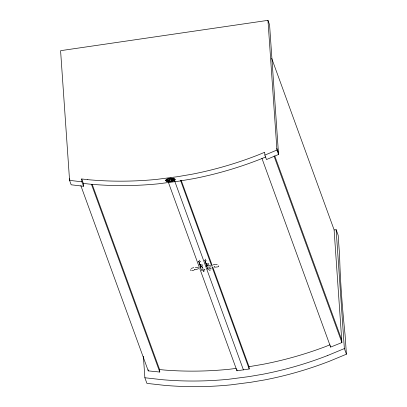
<?xml version="1.0" encoding="UTF-8"?>
<svg xmlns="http://www.w3.org/2000/svg" width="407" height="407" viewBox="0 0 407 407"><rect width="100%" height="100%" fill="white"/><g stroke="black" fill="none" stroke-linecap="round" stroke-linejoin="round"><path stroke-width="0.61" d="M202.391 267.282L202.427 267.582L202.391 267.236M200.737 264.855L200.849 264.784M206.797 263.899L206.944 265.079M208.063 265.105L208.201 263.924M201.953 266.02L202.198 265.206L201.765 264.728M200.57 267.19L200.824 266.921M202.126 264.794L202.03 265.059M200.626 264.962L200.824 266.107M210.887 269.18L210.989 268.218L210.602 268.518M202.951 268.864L202.722 268.915M208.155 264.036L208.298 263.655L207.891 263.7M204.146 271.204L203.724 271.418M210.271 270.182L209.32 270.309M172.548 179.904C174.959 179.446 172.39 180.398 171.316 179.609M204.553 269.485L204.863 269.246L204.512 270.355M209.04 267.862L208.847 267.887M206.97 263.761L206.817 264.046M206.318 260.78L206.288 260.76M265.72 156.924L261.116 158.867A325.9 276.378 -20 0 1 193.671 178.648L179.156 181.125L158.282 183.827A328.49 278.576 -20 0 1 88.919 184.05L83.333 183.394L81.721 178.958L87.302 179.619M267.959 20.35L269.571 24.786L278.556 154.467L266.493 159.544L264.881 155.108L276.943 150.03L267.959 20.35L60.582 50.677L69.566 180.357L71.179 184.793L83.532 186.258L83.333 183.394M327.777 355.459L344.368 348.57L336.131 229.675L334.249 229.95M336.131 229.675L338.181 235.302L339.616 256.044A207.555 26.048 81.7 0 0 345.055 334.544L346.418 354.202L329.823 361.085A320.975 272.202 -20 0 1 264.921 379.873L250.961 382.249L230.881 384.859A323.534 274.374 -20 0 1 164.163 385.317L146.922 383.389L144.872 377.757L143.381 356.252M329.919 344.821L325.615 346.555A324.928 275.554 -20 0 1 262.586 364.387L249.033 366.687L212.719 266.916M261.92 158.308L330.632 347.09L341.905 342.562L334.096 229.792L271.688 58.333M191.137 268.371L193.874 267.653M217.765 266.865L215.232 267.175M195.426 269.765L198.83 268.615M202.691 268.966L203.068 269.597L202.996 268.925M168.742 178.419L166.738 179.141L165.751 180.016L166.036 180.81L166.651 181.105M217.252 264.596L215.232 264.626M209.351 267.094L211.004 266.829M193.839 270.273L191.804 270.513M213.263 264.82L213.787 264.728M172.716 179.192C168.396 180.026 175.921 178.566 172.934 179.538C175.066 179.848 171.769 180.326 171.026 180.316A0.697 0.361 -4.2 0 1 170.752 180.159L170.971 179.711A0.697 0.361 -4.2 0 1 171.281 179.645M210.623 265.517L209.142 265.751M199.791 268.635L236.976 370.792L249.196 369.007L249.033 366.687M236.197 368.406L229.543 369.23A327.538 277.767 -20 0 1 164.81 370.075L159.605 369.551L92.196 184.351M169.963 178.185L171.22 178.052M209.091 267.903L209.193 268.574L208.801 267.943M173.061 179.217C174.455 179.401 171.637 179.573 172.593 179.818M195.335 267.394L198.54 267.358M203.714 271.418L203.317 271.388M80.851 185.684L148.255 370.879L159.778 372.039L159.605 369.551M144.872 377.757L162.118 379.69A323.534 274.374 -20 0 0 228.831 379.238L248.911 376.623L262.876 374.242A320.975 272.202 -20 0 0 327.777 355.459M69.566 180.357L81.919 181.822L83.532 186.258M173.514 178.124L174.389 178.327M208.643 269.704L207.982 269.48L207.397 267.857M202.518 270.731L201.943 270.579M206.954 264.194L206.583 263.65L206.898 264.102M208.257 265.868L207.855 265.74L208.384 265.985M200.916 265.191L200.458 264.672L200.773 265.13M202.04 266.855L202.34 267.14L202.091 266.88M276.826 148.382L278.444 152.813M276.943 150.03L278.556 154.467M274.745 155.861L341.717 339.865M344.368 348.57L346.418 354.202M274.064 156.166L341.905 342.562M181.191 180.291L212.286 265.72M180.484 180.22L211.579 265.654M212.011 266.844L249.196 369.007M174.7 181.09L243.411 369.877M168.264 182.01L199.359 267.44M91.499 184.452L159.778 372.039M69.449 178.704L69.856 179.813M207.026 266.331L204.797 260.073L206.827 266.259M207.428 267.47L207.835 268.605M200.9 267.353L198.672 261.096L200.707 267.282M201.272 268.879L201.841 270.477M200.346 267.796L200.656 268.706M205.423 259.152L205.571 260.058M199.298 260.175L199.45 261.085M330.545 345.848L330.632 347.09M264.881 155.108L264.682 152.249L259.503 154.436A325.9 276.378 -20 0 1 192.058 174.211L177.544 176.694L156.67 179.395A328.49 278.576 -20 0 1 87.307 179.614M236.889 369.561L236.976 370.792M148.179 369.739L148.255 370.879M81.721 178.958L81.919 181.822M206.644 266.28L206.934 265.898L206.644 266.28M169.943 179.716L169.348 180.901L167.898 181.1A0.677 0.346 -4.2 0 1 167.648 180.947L167.669 180.657A0.804 0.417 -4.2 0 1 167.984 180.474C170.65 180.581 168.33 179.98 167.709 180.896A0.758 0.392 -4.2 0 0 168.035 181.059L168.172 181.079A1.246 0.646 -4.2 0 0 168.722 181.064L168.869 181.039A1.119 0.58 -4.2 0 0 169.251 180.906C170.803 178.52 168.671 181.14 169.943 179.716M165.797 180.398L165.781 180.82C168.442 182.651 172.98 181.919 175.346 179.808L175.361 179.385C172.7 177.554 168.162 178.286 165.797 180.398M166.326 180.428L166.31 180.739C168.737 182.234 172.675 181.598 174.817 179.777L174.832 179.462C172.405 177.966 168.467 178.607 166.326 180.428M203.261 270.467L203.531 270.462L203.261 270.467M209.356 269.439L209.366 269.424M200.147 261.732L200.412 261.747L200.147 261.726M170.93 179.762L170.864 179.813A0.575 0.295 -4.2 0 0 170.772 179.98L170.787 180.042A0.621 0.321 -4.2 0 0 170.986 180.215L172.405 179.96L170.93 179.762M207.036 265.842L207.422 265.735L207.036 265.842M194.922 269.668L194.475 269.821L194.922 269.668M214.347 264.657L214.087 264.687L214.352 264.667M201.368 266.753L201.735 266.763L201.368 266.753M214.703 266.926L214.214 266.906L214.703 266.926M218.625 266.366L218.386 265.913L218.625 266.371M190.852 270.253L190.756 269.78L190.852 270.258"/></g></svg>
